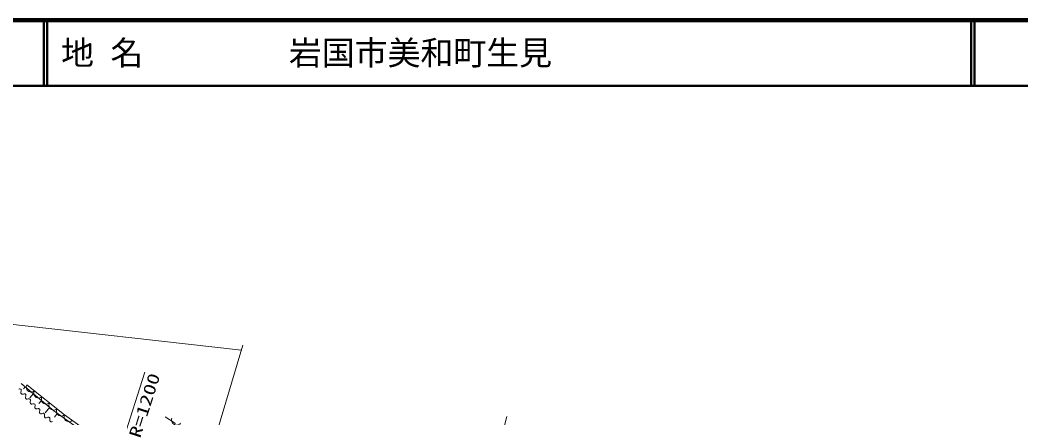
# Model space of a CAD drawing. Units: millimetres, scale not verified. Extents: x 40000 to 680000, y 20000 to 380000.
# Drawn here: x 364132 to 516331, y 319446 to 380000 of the extents above; entities that cross this region are included whole.
import ezdxf
from ezdxf.enums import TextEntityAlignment as Align

# ---------------------------------------------------------------- set-up
doc = ezdxf.new("R2010")
doc.units = ezdxf.units.MM
doc.header["$LTSCALE"] = 1000
for name, color, linetype, lineweight in [('M-TTL', 2, 'Continuous', 140), ('M-TTL-LINE', 7, 'Continuous', 50), ('S-BGD', 1, 'Continuous', 13), ('S-BGD-HTXT', 6, 'Continuous', 13)]:
    doc.layers.add(name, color=color, linetype=linetype, lineweight=lineweight)
doc.layers.add('M-TTL-TXT', color=7, linetype='Continuous')
doc.styles.add('ＭＳ ゴシック', font='')
doc.styles.get('ＭＳ ゴシック').set_extended_font_data('MS Gothic')

# ---------------------------------------------------------------- blocks, each defined once
blk = doc.blocks.new('BUHIN31')
at = {"layer": 'S-BGD'}
blk.add_lwpolyline([(269, -683), (406, -570), (507, -435), (605, -243), (627, -60), (615, 120), (532, 332), (417, 472), (276, 590), (73, 664), (-91, 690), (-269, 683)], dxfattribs=at)
blk = doc.blocks.new('BUHIN32')
at = {"layer": 'S-BGD'}
blk.add_lwpolyline([(294, -649), (422, -533), (513, -398), (598, -206), (612, -28), (591, 147), (500, 348), (382, 478), (239, 586), (39, 648), (-121, 665), (-294, 649)], dxfattribs=at)
blk = doc.blocks.new('BUHIN46')
at = {"layer": 'S-BGD'}
blk.add_lwpolyline([(384, -671), (510, -533), (595, -377), (667, -162), (663, 32), (624, 219), (504, 427), (364, 556), (199, 657), (-24, 704), (-199, 706), (-384, 671)], dxfattribs=at)
blk = doc.blocks.new('BUHIN112')
at = {"layer": 'S-BGD'}
blk.add_lwpolyline([(119, -499), (4, -461), (-51, -431), (-98, -387), (-131, -326), (-146, -264), (-142, -202), (-122, -140), (-85, -86), (85, 86), (117, 141), (139, 191), (144, 261), (127, 331), (95, 389), (46, 430), (-4, 461), (-119, 499)], dxfattribs=at)
blk = doc.blocks.new('BUHIN113')
at = {"layer": 'S-BGD'}
blk.add_lwpolyline([(200, -455), (84, -438), (27, -420), (-26, -386), (-68, -334), (-93, -277), (-100, -218), (-92, -155), (-66, -97), (66, 97), (87, 155), (99, 207), (92, 274), (64, 337), (23, 387), (-31, 418), (-84, 438), (-200, 455)], dxfattribs=at)

msp = doc.modelspace()

# ---------------------------------------------------------------- linework, layer by layer
at = {"layer": 'M-TTL'}
msp.add_line((680000, 380000), (40000, 380000), dxfattribs=at)
at = {"layer": 'M-TTL-LINE'}
for p, q in [((367750, 380000), (367750, 370000)), ((368250, 380000), (368250, 370000)), ((508747, 380000), (508747, 370000)), ((509247, 380000), (509247, 370000)), ((40000, 370000), (680000, 370000))]:
    msp.add_line(p, q, dxfattribs=at)
at = {"layer": 'S-BGD'}
for p, q in [((364296, 324714), (369278, 320559)), ((364918, 324194), (364659, 323883)), ((365169, 324485), (370915, 319919)), ((366164, 323156), (365608, 322490)), ((367409, 322117), (367003, 321629)), ((368655, 321078), (367933, 320213)), ((369278, 320559), (373558, 317418)), ((369813, 320166), (369394, 319596)), ((370915, 319919), (375552, 316597)), ((386179, 319641), (387780, 318587))]:
    msp.add_line(p, q, dxfattribs=at)
at = {"layer": 'S-BGD-HTXT'}
for p, q in [((312323, 339374), (397813, 329769)), ((398035, 330504), (388804, 299873)), ((373540, 296312), (383106, 326405)), ((438129, 319673), (431768, 294723))]:
    msp.add_line(p, q, dxfattribs=at)

# ---------------------------------------------------------------- block references
at = {"rotation": 210}
for name, p in [('BUHIN31', (365744, 324029)), ('BUHIN112', (364296, 323462)), ('BUHIN112', (365001, 322716)), ('BUHIN31', (366893, 323115)), ('BUHIN31', (368042, 322202)), ('BUHIN112', (365705, 321970)), ('BUHIN112', (366410, 321224)), ('BUHIN31', (369191, 321289)), ('BUHIN112', (367114, 320478)), ('BUHIN113', (367867, 319810)), ('BUHIN113', (368669, 319222)), ('BUHIN31', (370340, 320375)), ('BUHIN32', (371494, 319503)), ('BUHIN46', (387888, 319038))]:
    msp.add_blockref(name, p, dxfattribs=at)

# ---------------------------------------------------------------- texts
at = {"layer": 'M-TTL-TXT', "style": 'ＭＳ ゴシック'}
for s, p in [('地 名', (370380, 375000)), ('岩国市美和町生見', (405024, 375000))]:
    msp.add_text(s, height=3666, dxfattribs=at).set_placement(p, align=Align.MIDDLE_LEFT)
at = {"layer": 'S-BGD-HTXT', "style": 'ＭＳ ゴシック', "width": 1.35}
msp.add_text('R=1200', height=1833, rotation=72.1, dxfattribs=at).set_placement((382907, 316114), align=Align.BOTTOM_LEFT)

doc.saveas('drawing.dxf')
